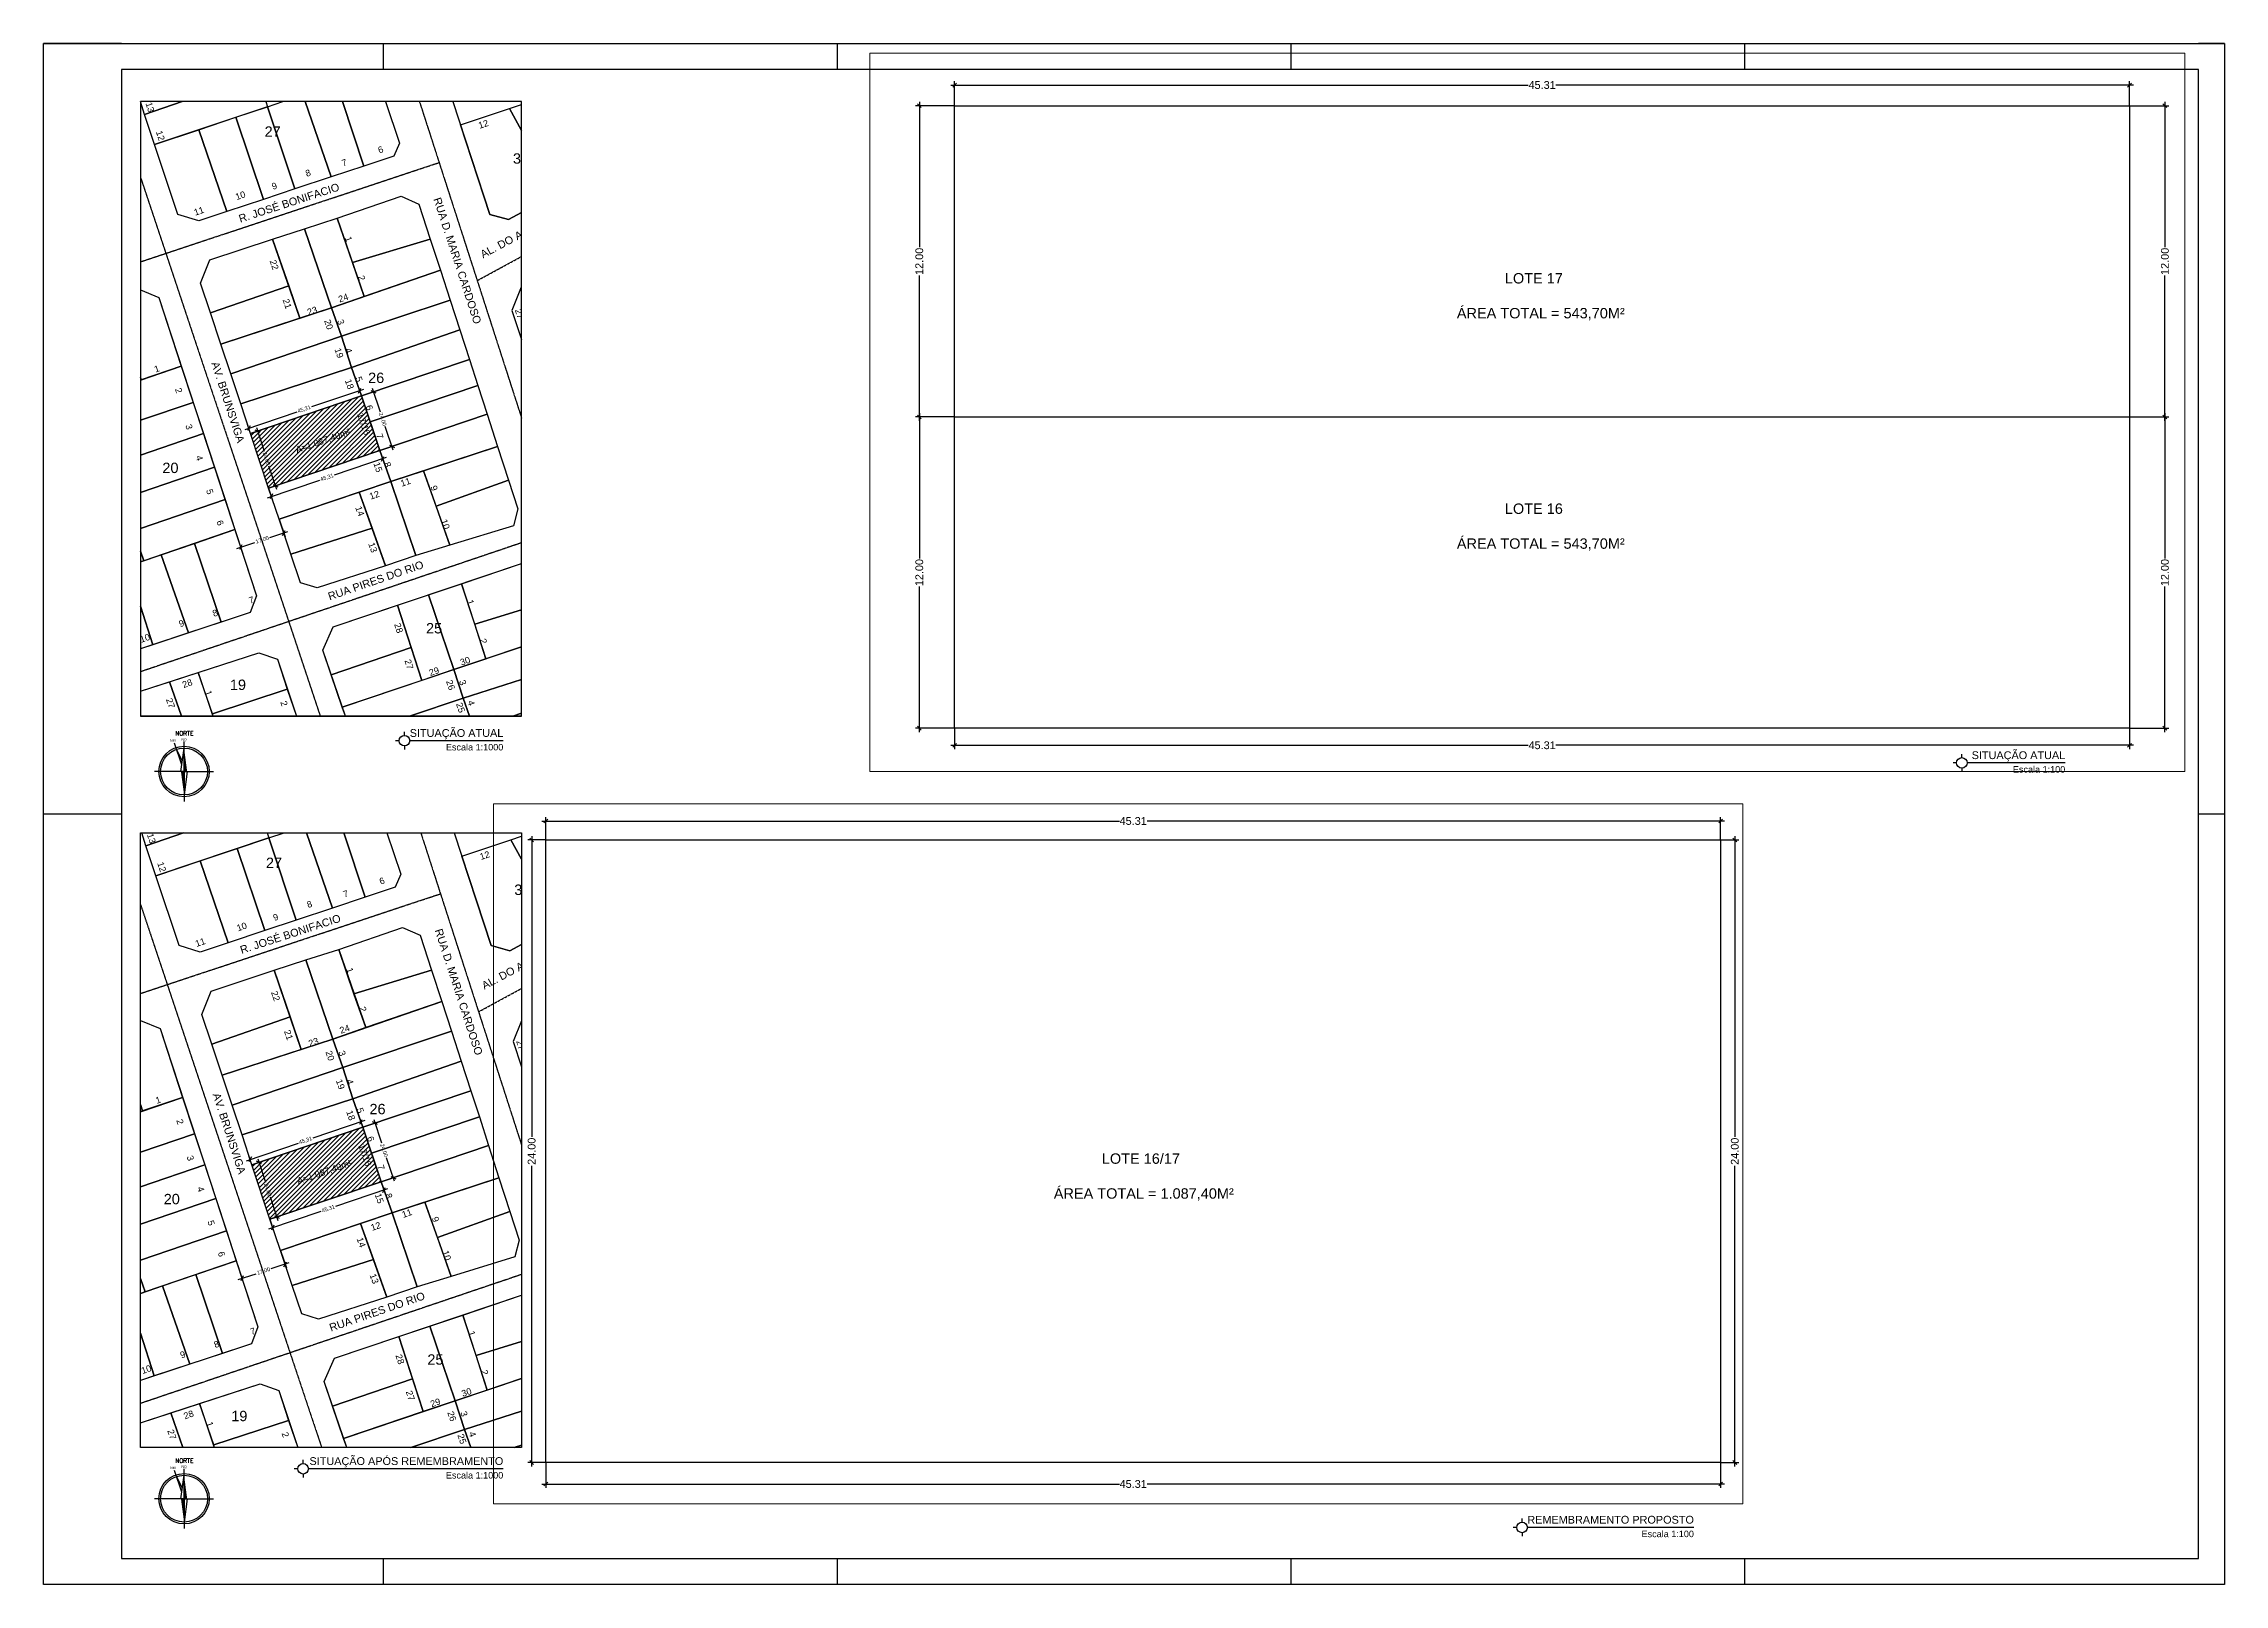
# Paper-space layout 'P11' of a CAD drawing. Extents: x 32 to 873, y 2 to 596.
# The model-space entities are those that its viewports show. They can reach past a viewport. Long polylines and large blocks are cut down to what shows.
import ezdxf
from ezdxf.enums import TextEntityAlignment as Align

# ---------------------------------------------------------------- set-up
doc = ezdxf.new("R2010")
doc.units = 0
doc.header["$MEASUREMENT"] = 0
doc.linetypes.add('HIDDEN', pattern=[0.375, 0.25, -0.125])
doc.layers.get('0').update_dxf_attribs({"linetype": 'CONTINUOUS'})
doc.layers.get('DEFPOINTS').update_dxf_attribs({"linetype": 'CONTINUOUS'})
for name, color, linetype in [('carimbo', 4, 'CONTINUOUS'), ('cota', 1, 'CONTINUOUS'), ('projecao', 4, 'HIDDEN'), ('texto', 7, 'CONTINUOUS')]:
    doc.layers.add(name, color=color, linetype=linetype)
doc.layers.add('vw', color=221, linetype='CONTINUOUS', plot=False)
doc.styles.add('ARIAL', font='arial.ttf')
doc.styles.add('ROMAND', font='arial.ttf')
doc.styles.add('ROMANT', font='romant')
doc.styles.get("Standard").update_dxf_attribs({"font": 'arial.ttf'})
doc.dimstyles.new('cotass', dxfattribs={"dimtxt": 0.15, "dimasz": 0.15, "dimexe": 0.15, "dimexo": 0, "dimgap": 0.05, "dimtad": 0, "dimzin": 4, "dimdsep": 46, "dimtxsty": 'Standard', "dimblk": 'OBLIQUE', "dimcen": 0, "dimdle": 0.15, "dimclrd": 256, "dimclrt": 4, "dimadec": 0, "dimazin": 1, "dimtfac": 1, "dimtix": 1, "dimtofl": 0, "dimtmove": 0, "dimatfit": 3, "dimldrblk": 'OPEN30', "dimfxl": 0, "dimtolj": 1, "dimtzin": 0, "dimlwd": -1, "dimarcsym": 0})

# ---------------------------------------------------------------- blocks, each defined once
blk = doc.blocks.new('A1')
for p, q in [((30, 594), (0, 594)), ((131, 594), (131, 584)), ((306, 594), (306, 584)), ((481, 594), (481, 584)), ((656, 594), (656, 584)), ((841, 594), (831, 594)), ((30, 297), (0, 297)), ((131, 10), (131, 0)), ((306, 10), (306, 0)), ((481, 10), (481, 0))]:
    blk.add_line(p, q)
blk.add_lwpolyline([(841, 0), (0, 0), (0, 594), (841, 594)], close=True)
at = {"color": 2}
blk.add_lwpolyline([(831, 10), (831, 584), (30, 584), (30, 10), (831, 10)], dxfattribs=at)
for points in [[(841, 297), (831, 297)], [(656, 10), (656, 0)]]:
    blk.add_lwpolyline(points)
blk = doc.blocks.new('_Oblique')
at = {"color": 0, "linetype": 'ByBlock', "lineweight": -2}
blk.add_line((-0.5, -0.5), (0.5, 0.5), dxfattribs=at)
blk = doc.blocks.new('*D3')
at = {"layer": 'cota', "color": 0, "lineweight": -2, "transparency": 16777216}
for p, q in [((79.178, 180.85), (79.787, 181.055)), ((79.884, 178.75), (80.494, 178.955))]:
    blk.add_line(p, q, dxfattribs=at)
at = {"layer": 'cota', "transparency": 16777216}
for p, q in [((79.597, 181.149), (79.901, 180.245)), ((80.399, 178.765), (80.095, 179.669))]:
    blk.add_line(p, q, dxfattribs=at)
at = {"layer": 'DEFPOINTS', "color": 0, "transparency": 16777216}
for p in [(79.178, 180.85), (79.645, 181.007), (79.884, 178.75)]:
    blk.add_point(p, dxfattribs=at)
at = {"layer": 'cota', "transparency": 16777216, "xscale": 0.15, "yscale": 0.15, "zscale": 0.15}
for p, rotation in [((79.645, 181.007), 108.5882823860847), ((80.352, 178.907), 288.5882823860847)]:
    blk.add_blockref('_Oblique', p, dxfattribs=dict(at, rotation=rotation))
at = {"layer": 'cota', "color": 4, "transparency": 16777216, "insert": (79.998, 179.957), "char_height": 0.15, "attachment_point": 5, "rotation": 288.58828}
blk.add_mtext('\\A1;24.00', dxfattribs=at)
blk = doc.blocks.new('_Open30')
at = {"color": 0, "linetype": 'ByBlock', "lineweight": -2}
for p, q in [((-1, 0.27), (0, 0)), ((0, 0), (-1, -0.27)), ((0, 0), (-1, 0))]:
    blk.add_line(p, q, dxfattribs=at)
blk = doc.blocks.new('*D4')
at = {"layer": 'cota', "transparency": 16777216}
for p, q in [((79.25, 181.106), (77.246, 180.426)), ((74.691, 179.559), (76.694, 180.239))]:
    blk.add_line(p, q, dxfattribs=at)
at = {"layer": 'cota', "color": 0, "lineweight": -2, "transparency": 16777216}
for p, q in [((79.178, 180.85), (79.06, 181.2)), ((74.903, 179.4), (74.785, 179.75))]:
    blk.add_line(p, q, dxfattribs=at)
at = {"layer": 'DEFPOINTS', "color": 0, "transparency": 16777216}
for p in [(79.108, 181.058), (79.178, 180.85), (74.903, 179.4)]:
    blk.add_point(p, dxfattribs=at)
at = {"layer": 'cota', "transparency": 16777216, "xscale": 0.15, "yscale": 0.15, "zscale": 0.15}
for p, rotation in [((79.108, 181.058), 18.73597466963692), ((74.833, 179.608), 198.7359746696369)]:
    blk.add_blockref('_Oblique', p, dxfattribs=dict(at, rotation=rotation))
at = {"layer": 'cota', "color": 4, "transparency": 16777216, "insert": (76.97, 180.333), "char_height": 0.15, "attachment_point": 5, "rotation": 18.73597}
blk.add_mtext('\\A1;45,31', dxfattribs=at)
blk = doc.blocks.new('*D5')
at = {"layer": 'cota', "transparency": 16777216}
for p, q in [((80.136, 178.474), (78.123, 177.795)), ((75.558, 176.928), (77.57, 177.608))]:
    blk.add_line(p, q, dxfattribs=at)
at = {"layer": 'cota', "color": 0, "lineweight": -2, "transparency": 16777216}
for p, q in [((79.884, 178.75), (80.042, 178.284)), ((75.591, 177.3), (75.748, 176.834))]:
    blk.add_line(p, q, dxfattribs=at)
at = {"layer": 'DEFPOINTS', "color": 0, "transparency": 16777216}
for p in [(79.884, 178.75), (75.591, 177.3), (75.7, 176.976)]:
    blk.add_point(p, dxfattribs=at)
at = {"layer": 'cota', "transparency": 16777216, "xscale": 0.15, "yscale": 0.15, "zscale": 0.15}
for p, rotation in [((79.994, 178.426), 18.65983298043305), ((75.7, 176.976), 198.659832980433)]:
    blk.add_blockref('_Oblique', p, dxfattribs=dict(at, rotation=rotation))
at = {"layer": 'cota', "color": 4, "transparency": 16777216, "insert": (77.847, 177.701), "char_height": 0.15, "attachment_point": 5, "rotation": 18.65983}
blk.add_mtext('\\A1;45,31', dxfattribs=at)
blk = doc.blocks.new('*D6')
at = {"layer": 'cota', "color": 0, "lineweight": -2, "transparency": 16777216}
for p, q in [((74.903, 179.4), (75.316, 179.535)), ((75.591, 177.3), (76.004, 177.435))]:
    blk.add_line(p, q, dxfattribs=at)
at = {"layer": 'cota', "transparency": 16777216}
for p, q in [((75.127, 179.631), (75.423, 178.728)), ((75.908, 177.246), (75.612, 178.15))]:
    blk.add_line(p, q, dxfattribs=at)
at = {"layer": 'DEFPOINTS', "color": 0, "transparency": 16777216}
for p in [(74.903, 179.4), (75.591, 177.3), (75.861, 177.389)]:
    blk.add_point(p, dxfattribs=at)
at = {"layer": 'cota', "transparency": 16777216, "xscale": 0.15, "yscale": 0.15, "zscale": 0.15}
for p, rotation in [((75.174, 179.489), 108.1274610038362), ((75.861, 177.389), 288.1274610038362)]:
    blk.add_blockref('_Oblique', p, dxfattribs=dict(at, rotation=rotation))
at = {"layer": 'cota', "color": 4, "transparency": 16777216, "insert": (75.518, 178.439), "char_height": 0.15, "attachment_point": 5, "rotation": 288.12746}
blk.add_mtext('\\A1;24.00', dxfattribs=at)
blk = doc.blocks.new('*D7')
at = {"layer": 'cota', "color": 0, "lineweight": -2, "transparency": 16777216}
for p, q in [((76.009, 176.1), (76.231, 175.426)), ((74.345, 175.554), (74.567, 174.879))]:
    blk.add_line(p, q, dxfattribs=at)
at = {"layer": 'cota', "transparency": 16777216}
for p, q in [((74.377, 174.975), (75.071, 175.203)), ((76.326, 175.615), (75.633, 175.387))]:
    blk.add_line(p, q, dxfattribs=at)
at = {"layer": 'DEFPOINTS', "color": 0, "transparency": 16777216}
for p in [(76.009, 176.1), (74.345, 175.554), (74.52, 175.022)]:
    blk.add_point(p, dxfattribs=at)
at = {"layer": 'cota', "transparency": 16777216, "xscale": 0.15, "yscale": 0.15, "zscale": 0.15}
for p, rotation in [((74.52, 175.022), 198.1729843149521), ((76.184, 175.568), 18.17298431495213)]:
    blk.add_blockref('_Oblique', p, dxfattribs=dict(at, rotation=rotation))
at = {"layer": 'cota', "color": 4, "transparency": 16777216, "insert": (75.352, 175.295), "char_height": 0.15, "attachment_point": 5, "rotation": 18.17298}
blk.add_mtext('\\A1;17,00', dxfattribs=at)
blk = doc.blocks.new('*D8')
at = {"layer": 'cota', "transparency": 16777216}
for p, q in [((142.906, 194.72), (165.178, 194.72)), ((188.516, 194.72), (166.245, 194.72))]:
    blk.add_line(p, q, dxfattribs=at)
at = {"layer": 'cota', "color": 0, "lineweight": -2, "transparency": 16777216}
for p, q in [((143.056, 193.924), (143.056, 194.87)), ((188.366, 193.924), (188.366, 194.87))]:
    blk.add_line(p, q, dxfattribs=at)
at = {"layer": 'DEFPOINTS', "color": 0, "transparency": 16777216}
for p in [(188.366, 194.72), (143.056, 193.924), (188.366, 193.924)]:
    blk.add_point(p, dxfattribs=at)
at = {"layer": 'cota', "transparency": 16777216, "xscale": 0.15, "yscale": 0.15, "zscale": 0.15, "rotation": 180}
blk.add_blockref('_Oblique', (143.056, 194.72), dxfattribs=at)
at = {"layer": 'cota', "transparency": 16777216, "xscale": 0.15, "yscale": 0.15, "zscale": 0.15}
blk.add_blockref('_Oblique', (188.366, 194.72), dxfattribs=at)
at = {"layer": 'cota', "color": 4, "transparency": 16777216, "insert": (165.711, 194.72), "char_height": 0.3, "attachment_point": 5}
blk.add_mtext('\\A1;45.31', dxfattribs=at)
blk = doc.blocks.new('*D9')
at = {"layer": 'cota', "color": 0, "lineweight": -2, "transparency": 16777216}
for p, q in [((143.056, 193.924), (141.544, 193.924)), ((143.056, 181.924), (141.544, 181.924))]:
    blk.add_line(p, q, dxfattribs=at)
at = {"layer": 'cota', "transparency": 16777216}
for p, q in [((141.694, 194.074), (141.694, 188.466)), ((141.694, 181.774), (141.694, 187.383))]:
    blk.add_line(p, q, dxfattribs=at)
at = {"layer": 'DEFPOINTS', "color": 0, "transparency": 16777216}
for p in [(143.056, 193.924), (141.694, 181.924), (143.056, 181.924)]:
    blk.add_point(p, dxfattribs=at)
at = {"layer": 'cota', "transparency": 16777216, "xscale": 0.15, "yscale": 0.15, "zscale": 0.15}
for p, rotation in [((141.694, 193.924), 90), ((141.694, 181.924), 270)]:
    blk.add_blockref('_Oblique', p, dxfattribs=dict(at, rotation=rotation))
at = {"layer": 'cota', "color": 4, "transparency": 16777216, "insert": (141.694, 187.924), "char_height": 0.3, "attachment_point": 5, "rotation": 90}
blk.add_mtext('\\A1;12.00', dxfattribs=at)
blk = doc.blocks.new('*D10')
at = {"layer": 'cota', "color": 0, "lineweight": -2, "transparency": 16777216}
for p, q in [((143.056, 181.924), (141.544, 181.924)), ((143.056, 169.924), (141.544, 169.924))]:
    blk.add_line(p, q, dxfattribs=at)
at = {"layer": 'cota', "transparency": 16777216}
for p, q in [((141.694, 182.074), (141.694, 176.466)), ((141.694, 169.774), (141.694, 175.383))]:
    blk.add_line(p, q, dxfattribs=at)
at = {"layer": 'DEFPOINTS', "color": 0, "transparency": 16777216}
for p in [(143.056, 181.924), (141.694, 169.924), (143.056, 169.924)]:
    blk.add_point(p, dxfattribs=at)
at = {"layer": 'cota', "transparency": 16777216, "xscale": 0.15, "yscale": 0.15, "zscale": 0.15}
for p, rotation in [((141.694, 181.924), 90), ((141.694, 169.924), 270)]:
    blk.add_blockref('_Oblique', p, dxfattribs=dict(at, rotation=rotation))
at = {"layer": 'cota', "color": 4, "transparency": 16777216, "insert": (141.694, 175.924), "char_height": 0.3, "attachment_point": 5, "rotation": 90}
blk.add_mtext('\\A1;12.00', dxfattribs=at)
blk = doc.blocks.new('*D11')
at = {"layer": 'cota', "color": 0, "lineweight": -2, "transparency": 16777216}
for p, q in [((188.366, 193.924), (189.879, 193.924)), ((188.366, 181.924), (189.879, 181.924))]:
    blk.add_line(p, q, dxfattribs=at)
at = {"layer": 'cota', "transparency": 16777216}
for p, q in [((189.729, 194.074), (189.729, 188.466)), ((189.729, 181.774), (189.729, 187.383))]:
    blk.add_line(p, q, dxfattribs=at)
at = {"layer": 'DEFPOINTS', "color": 0, "transparency": 16777216}
for p in [(188.366, 193.924), (188.366, 181.924), (189.729, 181.924)]:
    blk.add_point(p, dxfattribs=at)
at = {"layer": 'cota', "transparency": 16777216, "xscale": 0.15, "yscale": 0.15, "zscale": 0.15}
for p, rotation in [((189.729, 193.924), 90), ((189.729, 181.924), 270)]:
    blk.add_blockref('_Oblique', p, dxfattribs=dict(at, rotation=rotation))
at = {"layer": 'cota', "color": 4, "transparency": 16777216, "insert": (189.729, 187.924), "char_height": 0.3, "attachment_point": 5, "rotation": 90}
blk.add_mtext('\\A1;12.00', dxfattribs=at)
blk = doc.blocks.new('*D12')
at = {"layer": 'cota', "color": 0, "lineweight": -2, "transparency": 16777216}
for p, q in [((188.366, 181.924), (189.879, 181.924)), ((188.366, 169.924), (189.879, 169.924))]:
    blk.add_line(p, q, dxfattribs=at)
at = {"layer": 'cota', "transparency": 16777216}
for p, q in [((189.729, 182.074), (189.729, 176.466)), ((189.729, 169.774), (189.729, 175.383))]:
    blk.add_line(p, q, dxfattribs=at)
at = {"layer": 'DEFPOINTS', "color": 0, "transparency": 16777216}
for p in [(188.366, 181.924), (188.366, 169.924), (189.729, 169.924)]:
    blk.add_point(p, dxfattribs=at)
at = {"layer": 'cota', "transparency": 16777216, "xscale": 0.15, "yscale": 0.15, "zscale": 0.15}
for p, rotation in [((189.729, 181.924), 90), ((189.729, 169.924), 270)]:
    blk.add_blockref('_Oblique', p, dxfattribs=dict(at, rotation=rotation))
at = {"layer": 'cota', "color": 4, "transparency": 16777216, "insert": (189.729, 175.924), "char_height": 0.3, "attachment_point": 5, "rotation": 90}
blk.add_mtext('\\A1;12.00', dxfattribs=at)
blk = doc.blocks.new('*D13')
at = {"layer": 'cota', "color": 0, "lineweight": -2, "transparency": 16777216}
for p, q in [((143.056, 169.924), (143.056, 169.115)), ((188.366, 169.924), (188.366, 169.115))]:
    blk.add_line(p, q, dxfattribs=at)
at = {"layer": 'cota', "transparency": 16777216}
for p, q in [((142.906, 169.265), (165.178, 169.265)), ((188.516, 169.265), (166.245, 169.265))]:
    blk.add_line(p, q, dxfattribs=at)
at = {"layer": 'DEFPOINTS', "color": 0, "transparency": 16777216}
for p in [(143.056, 169.924), (188.366, 169.924), (188.366, 169.265)]:
    blk.add_point(p, dxfattribs=at)
at = {"layer": 'cota', "transparency": 16777216, "xscale": 0.15, "yscale": 0.15, "zscale": 0.15, "rotation": 180}
blk.add_blockref('_Oblique', (143.056, 169.265), dxfattribs=at)
at = {"layer": 'cota', "transparency": 16777216, "xscale": 0.15, "yscale": 0.15, "zscale": 0.15}
blk.add_blockref('_Oblique', (188.366, 169.265), dxfattribs=at)
at = {"layer": 'cota', "color": 4, "transparency": 16777216, "insert": (165.711, 169.265), "char_height": 0.3, "attachment_point": 5}
blk.add_mtext('\\A1;45.31', dxfattribs=at)
blk = doc.blocks.new('*D14')
at = {"layer": 'cota', "transparency": 16777216}
for p, q in [((127.459, 161.614), (149.731, 161.614)), ((173.069, 161.614), (150.797, 161.614))]:
    blk.add_line(p, q, dxfattribs=at)
at = {"layer": 'cota', "color": 0, "lineweight": -2, "transparency": 16777216}
for p, q in [((127.609, 160.882), (127.609, 161.764)), ((172.919, 160.882), (172.919, 161.764))]:
    blk.add_line(p, q, dxfattribs=at)
at = {"layer": 'DEFPOINTS', "color": 0, "transparency": 16777216}
for p in [(172.919, 161.614), (127.609, 160.882), (172.919, 160.882)]:
    blk.add_point(p, dxfattribs=at)
at = {"layer": 'cota', "transparency": 16777216, "xscale": 0.15, "yscale": 0.15, "zscale": 0.15, "rotation": 180}
blk.add_blockref('_Oblique', (127.609, 161.614), dxfattribs=at)
at = {"layer": 'cota', "transparency": 16777216, "xscale": 0.15, "yscale": 0.15, "zscale": 0.15}
blk.add_blockref('_Oblique', (172.919, 161.614), dxfattribs=at)
at = {"layer": 'cota', "color": 4, "transparency": 16777216, "insert": (150.264, 161.614), "char_height": 0.3, "attachment_point": 5}
blk.add_mtext('\\A1;45.31', dxfattribs=at)
blk = doc.blocks.new('*D15')
at = {"layer": 'cota', "color": 0, "lineweight": -2, "transparency": 16777216}
for p, q in [((127.609, 160.882), (126.917, 160.882)), ((127.609, 136.882), (126.917, 136.882))]:
    blk.add_line(p, q, dxfattribs=at)
at = {"layer": 'cota', "transparency": 16777216}
for p, q in [((127.067, 161.032), (127.067, 149.441)), ((127.067, 136.732), (127.067, 148.324))]:
    blk.add_line(p, q, dxfattribs=at)
at = {"layer": 'DEFPOINTS', "color": 0, "transparency": 16777216}
for p in [(127.609, 160.882), (127.067, 136.882), (127.609, 136.882)]:
    blk.add_point(p, dxfattribs=at)
at = {"layer": 'cota', "transparency": 16777216, "xscale": 0.15, "yscale": 0.15, "zscale": 0.15}
for p, rotation in [((127.067, 160.882), 90), ((127.067, 136.882), 270)]:
    blk.add_blockref('_Oblique', p, dxfattribs=dict(at, rotation=rotation))
at = {"layer": 'cota', "color": 4, "transparency": 16777216, "insert": (127.067, 148.882), "char_height": 0.3, "attachment_point": 5, "rotation": 90}
blk.add_mtext('\\A1;24.00', dxfattribs=at)
blk = doc.blocks.new('*D16')
at = {"layer": 'cota', "color": 0, "lineweight": -2, "transparency": 16777216}
for p, q in [((172.919, 160.882), (173.615, 160.882)), ((172.919, 136.882), (173.615, 136.882))]:
    blk.add_line(p, q, dxfattribs=at)
at = {"layer": 'cota', "transparency": 16777216}
for p, q in [((173.465, 161.032), (173.465, 149.441)), ((173.465, 136.732), (173.465, 148.324))]:
    blk.add_line(p, q, dxfattribs=at)
at = {"layer": 'DEFPOINTS', "color": 0, "transparency": 16777216}
for p in [(172.919, 160.882), (172.919, 136.882), (173.465, 136.882)]:
    blk.add_point(p, dxfattribs=at)
at = {"layer": 'cota', "transparency": 16777216, "xscale": 0.15, "yscale": 0.15, "zscale": 0.15}
for p, rotation in [((173.465, 160.882), 90), ((173.465, 136.882), 270)]:
    blk.add_blockref('_Oblique', p, dxfattribs=dict(at, rotation=rotation))
at = {"layer": 'cota', "color": 4, "transparency": 16777216, "insert": (173.465, 148.882), "char_height": 0.3, "attachment_point": 5, "rotation": 90}
blk.add_mtext('\\A1;24.00', dxfattribs=at)
blk = doc.blocks.new('*D17')
at = {"layer": 'cota', "color": 0, "lineweight": -2, "transparency": 16777216}
for p, q in [((127.609, 136.882), (127.609, 135.902)), ((172.919, 136.882), (172.919, 135.902))]:
    blk.add_line(p, q, dxfattribs=at)
at = {"layer": 'cota', "transparency": 16777216}
for p, q in [((127.459, 136.052), (149.731, 136.052)), ((173.069, 136.052), (150.797, 136.052))]:
    blk.add_line(p, q, dxfattribs=at)
at = {"layer": 'DEFPOINTS', "color": 0, "transparency": 16777216}
for p in [(127.609, 136.882), (172.919, 136.882), (172.919, 136.052)]:
    blk.add_point(p, dxfattribs=at)
at = {"layer": 'cota', "transparency": 16777216, "xscale": 0.15, "yscale": 0.15, "zscale": 0.15, "rotation": 180}
blk.add_blockref('_Oblique', (127.609, 136.052), dxfattribs=at)
at = {"layer": 'cota', "transparency": 16777216, "xscale": 0.15, "yscale": 0.15, "zscale": 0.15}
blk.add_blockref('_Oblique', (172.919, 136.052), dxfattribs=at)
at = {"layer": 'cota', "color": 4, "transparency": 16777216, "insert": (150.264, 136.052), "char_height": 0.3, "attachment_point": 5}
blk.add_mtext('\\A1;45.31', dxfattribs=at)

msp = doc.modelspace()

# ---------------------------------------------------------------- hatches: boundary and pattern name
at = {"layer": 'carimbo'}
h = msp.add_hatch(dxfattribs=at)
h.set_pattern_fill('ANSI31', color=253, style=0)
h.set_pattern_definition([(45, (5, 133.8), (-0.08838835, 0.08838835), [])])
h.paths.add_polyline_path([(75.591, 177.3), (74.903, 179.4), (79.178, 180.85), (79.884, 178.75)])

# ---------------------------------------------------------------- linework, layer by layer
msp.add_line((143.056, 181.924), (188.366, 181.924))
for points in [[(143.056, 193.924), (188.366, 193.924), (188.366, 169.924), (143.056, 169.924), (143.056, 193.924)], [(127.609, 160.882), (172.919, 160.882), (172.919, 136.882), (127.609, 136.882), (127.609, 160.882)]]:
    msp.add_lwpolyline(points)
msp.add_line((88.045, 184.149), (85.293, 183.213), dxfattribs=at)
for points in [[(70.6, 192.2), (88.1, 192.2), (88.1, 168.5), (70.6, 168.5)], [(74.337, 191.593), (75.559, 192), (76.605, 188.831), (75.394, 188.428), (74.337, 191.593), (74.337, 191.593), (74.337, 191.593)], [(82.991, 191.298), (84.891, 191.935), (86.695, 188.641), (84.853, 187.65), (84.122, 187.85), (82.991, 191.298), (82.991, 191.298), (82.991, 191.298)], [(71.201, 190.547), (72.91, 191.117), (73.987, 187.96), (72.903, 187.6), (72.097, 187.85), (71.201, 190.547), (71.201, 190.547), (71.201, 190.547)], [(72.91, 191.117), (74.337, 191.593), (75.394, 188.428), (73.987, 187.96), (72.91, 191.117), (72.91, 191.117), (72.91, 191.117)], [(78.835, 185.998), (78.247, 187.7), (80.709, 188.55), (81.391, 188.25), (81.828, 186.9), (78.835, 185.998), (78.835, 185.998), (78.835, 185.998)], [(79.288, 184.688), (78.016, 184.25), (76.984, 187.3), (78.247, 187.7), (79.288, 184.688), (79.288, 184.688), (79.288, 184.688)], [(75.753, 186.9), (76.372, 185.102), (73.353, 184.05), (72.972, 185.2), (73.334, 186.1), (75.753, 186.9), (75.753, 186.9), (75.753, 186.9)], [(78.016, 184.25), (76.803, 183.851), (75.753, 186.9), (76.984, 187.3), (78.016, 184.25), (78.016, 184.25), (78.016, 184.25)], [(79.288, 184.688), (78.835, 185.998), (81.828, 186.9), (82.228, 185.7), (79.288, 184.688), (79.288, 184.688), (79.288, 184.688)], [(76.372, 185.102), (76.803, 183.851), (73.759, 182.85), (73.353, 184.05), (76.372, 185.102), (76.372, 185.102), (76.372, 185.102)], [(78.403, 183.15), (78.016, 184.25), (82.228, 185.7), (82.597, 184.55), (78.403, 183.15), (78.403, 183.15), (78.403, 183.15)], [(78.016, 184.25), (78.403, 183.15), (74.141, 181.7), (73.759, 182.85), (78.016, 184.25), (78.016, 184.25), (78.016, 184.25)], [(78.797, 181.95), (78.403, 183.15), (82.597, 184.55), (82.972, 183.4), (78.797, 181.95), (78.797, 181.95), (78.797, 181.95)], [(79.178, 180.85), (78.797, 181.95), (82.972, 183.4), (83.341, 182.25), (79.178, 180.85), (79.178, 180.85), (79.178, 180.85)], [(78.403, 183.15), (78.797, 181.95), (74.528, 180.55), (74.141, 181.7), (78.403, 183.15), (78.403, 183.15), (78.403, 183.15)], [(78.797, 181.95), (79.178, 180.85), (74.903, 179.4), (74.528, 180.55), (78.797, 181.95), (78.797, 181.95), (78.797, 181.95)], [(79.515, 179.848), (79.178, 180.85), (83.341, 182.25), (83.672, 181.25), (79.515, 179.848), (79.515, 179.848), (79.515, 179.848)], [(79.884, 178.75), (79.515, 179.848), (83.672, 181.25), (84.022, 180.15), (79.884, 178.75), (79.884, 178.75), (79.884, 178.75)], [(80.309, 177.55), (79.884, 178.75), (84.022, 180.15), (84.422, 178.9), (80.309, 177.55), (80.309, 177.55), (80.309, 177.55)], [(79.884, 178.75), (80.309, 177.55), (76.009, 176.1), (75.591, 177.3), (79.884, 178.75), (79.884, 178.75), (79.884, 178.75)], [(82.055, 176.601), (81.573, 177.965), (84.422, 178.9), (84.853, 177.6), (82.055, 176.601), (82.055, 176.601), (82.055, 176.601)], [(79.09, 177.139), (80.309, 177.55), (81.278, 174.7), (80.109, 174.3), (79.09, 177.139), (79.09, 177.139), (79.09, 177.139)], [(80.309, 177.55), (81.573, 177.965), (82.584, 175.1), (81.278, 174.7), (80.309, 177.55), (80.309, 177.55), (80.309, 177.55)], [(82.584, 175.1), (82.055, 176.601), (84.853, 177.6), (85.203, 176.5), (85.041, 175.85), (82.584, 175.1), (82.584, 175.1), (82.584, 175.1)], [(79.09, 177.139), (79.589, 175.749), (76.453, 174.75), (76.009, 176.1), (79.09, 177.139), (79.09, 177.139), (79.09, 177.139)], [(71.456, 174.729), (72.741, 175.167), (73.762, 172.129), (72.51, 171.716), (71.456, 174.729), (71.456, 174.729), (71.456, 174.729)], [(72.741, 175.167), (74.298, 175.698), (75.134, 173.15), (74.884, 172.5), (73.762, 172.129), (72.741, 175.167), (72.741, 175.167), (72.741, 175.167)], [(79.589, 175.749), (80.109, 174.3), (77.466, 173.45), (76.822, 173.65), (76.453, 174.75), (79.589, 175.749), (79.589, 175.749), (79.589, 175.749)], [(83.546, 172.048), (83.037, 173.609), (85.547, 174.45), (86.184, 173.95), (86.517, 172.953), (83.546, 172.048), (83.546, 172.048), (83.546, 172.048)], [(83.979, 170.715), (82.734, 170.3), (81.765, 173.183), (83.037, 173.609), (83.979, 170.715), (83.979, 170.715), (83.979, 170.715)], [(80.566, 172.781), (81.097, 171.152), (78.009, 170.1), (77.684, 171.05), (78.084, 171.95), (80.566, 172.781), (80.566, 172.781), (80.566, 172.781)], [(82.734, 170.3), (81.51, 169.887), (80.566, 172.781), (81.765, 173.183), (82.734, 170.3), (82.734, 170.3), (82.734, 170.3)], [(83.979, 170.715), (83.546, 172.048), (86.517, 172.953), (86.936, 171.7), (83.979, 170.715), (83.979, 170.715), (83.979, 170.715)], [(83.103, 169.2), (82.734, 170.3), (86.936, 171.7), (87.32, 170.551), (83.103, 169.2), (83.103, 169.2), (83.103, 169.2)], [(73.428, 168.6), (72.881, 170.192), (75.222, 170.95), (75.934, 170.7), (76.318, 169.549), (73.428, 168.6), (73.428, 168.6), (73.428, 168.6)], [(81.097, 171.152), (81.51, 169.887), (78.438, 168.849), (78.009, 170.1), (81.097, 171.152), (81.097, 171.152), (81.097, 171.152)]]:
    msp.add_lwpolyline(points, close=True, dxfattribs=at)
for points in [[(72.264, 192.2), (70.816, 191.7), (70.652, 192.2)], [(75.493, 192.2), (75.559, 192), (71.201, 190.547), (70.816, 191.7), (72.264, 192.2)], [(77.008, 192.2), (78.004, 189.296), (76.605, 188.831), (75.559, 192), (76.151, 192.2)], [(78.452, 192.2), (79.267, 189.716), (78.004, 189.296), (77.008, 192.2)], [(80.105, 192.2), (80.641, 190.6), (80.422, 190.1), (79.267, 189.716), (78.452, 192.2)], [(82.696, 192.2), (84.122, 187.85), (84.853, 187.65), (88.1, 189.397)], [(88.1, 189.397), (86.695, 188.641), (84.891, 191.935), (85.681, 192.2)], [(88.1, 185.967), (85.341, 185.05), (84.978, 184.15), (87.316, 177.2), (87.959, 177), (88.1, 177.045)], [(70.6, 184.964), (71.359, 184.65), (72.23, 181.998), (70.686, 181.477), (70.6, 181.729)], [(70.6, 184.964), (71.359, 184.65), (75.134, 173.15), (74.884, 172.5), (70.6, 171.084)], [(70.6, 181.448), (72.23, 181.998), (72.688, 180.601), (70.6, 179.894)], [(70.6, 181.729), (70.686, 181.477), (70.6, 181.448)], [(70.6, 179.894), (72.688, 180.601), (73.084, 179.398), (70.6, 178.555)], [(70.6, 178.555), (73.084, 179.398), (73.509, 178.1), (70.6, 177.111)], [(70.6, 177.111), (73.509, 178.1), (73.919, 176.853), (70.6, 175.723)], [(70.6, 175.723), (73.919, 176.853), (74.298, 175.698), (70.779, 174.498), (70.6, 175.02)], [(70.6, 175.02), (70.779, 174.498), (70.601, 174.436)], [(70.6, 174.436), (71.456, 174.729), (72.51, 171.716), (71.131, 171.26), (70.6, 172.911)], [(78.558, 168.5), (77.684, 171.05), (78.084, 171.95), (85.547, 174.45), (86.184, 173.95), (88.005, 168.5)], [(70.6, 172.911), (71.131, 171.26), (70.6, 171.084)], [(70.6, 169.454), (75.222, 170.95), (75.934, 170.7), (76.668, 168.5)], [(72.237, 168.5), (71.777, 169.835), (72.881, 170.192), (73.45, 168.5)], [(78.558, 168.5), (78.438, 168.849), (82.734, 170.3), (83.103, 169.2), (81.03, 168.5)], [(83.344, 168.5), (83.103, 169.2), (87.32, 170.551), (87.704, 169.4), (85.011, 168.5)], [(70.6, 169.454), (71.777, 169.835), (72.236, 168.5)], [(73.461, 168.5), (73.428, 168.6), (76.318, 169.549), (76.668, 168.5)], [(81.03, 168.5), (83.103, 169.2), (83.344, 168.5)], [(85.011, 168.5), (87.704, 169.4), (88.005, 168.5)]]:
    msp.add_lwpolyline(points, dxfattribs=at)
at = {"layer": 'carimbo', "color": 6}
msp.add_lwpolyline([(75.591, 177.3), (74.903, 179.4), (79.178, 180.85), (79.884, 178.75), (75.591, 177.3)], dxfattribs=at)
at = {"layer": 'projecao'}
for points in [[(81.413, 192.2), (88.1, 171.485)], [(70.6, 186.006), (82.172, 189.85)], [(70.6, 189.45), (77.59, 168.5)], [(83.641, 185.3), (88.1, 187.721)], [(88.1, 176.118), (70.6, 170.197)]]:
    msp.add_lwpolyline(points, dxfattribs=at)

# ---------------------------------------------------------------- texts
at = {"layer": 'texto'}
for s, height, rotation, p in [('13', 0.25, 288, (70.847, 192.132)), ('12', 0.25, 288, (71.247, 191.032)), ('12', 0.25, 18, (83.734, 191.15)), ('6', 0.25, 19, (79.867, 190.197)), ('8', 0.25, 19, (77.067, 189.297)), ('7', 0.25, 19, (78.467, 189.697)), ('10', 0.25, 19, (74.367, 188.397)), ('R. JOSÉ BONIFACIO', 0.3, 18, (74.504, 187.531)), ('9', 0.25, 19, (75.767, 188.797)), ('RUA D. MARIA CARDOSO', 0.3, 288, (81.949, 188.444)), ('11', 0.25, 19, (72.767, 187.797)), ('AL. DO ALMEIDA', 0.3, 28, (83.865, 186.151)), ('1', 0.25, 289, (78.534, 186.95)), ('22', 0.25, 289, (75.634, 186.05)), ('2', 0.25, 289, (79.034, 185.45)), ('21', 0.25, 289, (76.134, 184.55)), ('23', 0.25, 19, (77.134, 183.95)), ('24', 0.25, 19, (78.334, 184.45)), ('27', 0.25, 289, (85.088, 184.164)), ('20', 0.25, 289, (77.734, 183.75)), ('3', 0.25, 289, (78.234, 183.75)), ('19', 0.25, 289, (78.134, 182.65)), ('4', 0.25, 289, (78.534, 182.65)), ('1', 0.25, 19, (71.234, 181.75)), ('AV. BRUNSVIGA', 0.3, 288, (73.383, 182.114)), ('2', 0.25, 288, (71.982, 181.113)), ('18', 0.25, 289, (78.534, 181.45)), ('5', 0.25, 289, (78.934, 181.55)), ('17/16', 0.25, 289, (79.004, 180.146)), ('6', 0.25, 289, (79.334, 180.45)), ('3', 0.25, 288, (72.382, 179.713)), ('A=1.087,40m²', 0.25, 19, (76.692, 178.651)), ('7', 0.25, 289, (79.734, 179.35)), ('4', 0.25, 288, (72.782, 178.513)), ('8', 0.25, 289, (80.034, 178.25)), ('15', 0.25, 289, (79.634, 178.25)), ('11', 0.25, 19, (80.734, 177.35)), ('5', 0.25, 288, (73.182, 177.213)), ('12', 0.25, 19, (79.534, 176.85)), ('9', 0.25, 289, (81.834, 177.35)), ('6', 0.25, 288, (73.582, 176.013)), ('14', 0.25, 290, (78.934, 176.55)), ('10', 0.25, 289, (82.234, 176.05)), ('13', 0.25, 290, (79.434, 175.15)), ('RUA PIRES DO RIO', 0.3, 19, (77.95, 172.968)), ('8', 0.25, 19, (73.484, 172.333)), ('7', 0.25, 19, (74.884, 172.833)), ('1', 0.25, 288, (83.234, 172.95)), ('10', 0.25, 19, (70.684, 171.333)), ('9', 0.25, 19, (72.184, 171.933)), ('28', 0.25, 288, (80.434, 172.05)), ('30', 0.25, 19, (83.034, 170.45)), ('2', 0.25, 288, (83.734, 171.45)), ('28', 0.25, 19, (72.318, 169.586)), ('27', 0.25, 288, (80.834, 170.65)), ('29', 0.25, 19, (81.834, 170.05)), ('26', 0.25, 289, (82.434, 169.85)), ('3', 0.25, 289, (82.934, 169.85)), ('27', 0.25, 289, (71.634, 169.15)), ('1', 0.25, 289, (73.134, 169.45)), ('2', 0.25, 289, (76.044, 169.045)), ('4', 0.25, 289, (83.261, 169.065)), ('25', 0.25, 289, (82.821, 168.977))]:
    msp.add_text(s, height=height, rotation=rotation, dxfattribs=at).set_placement(p)
for s, p in [('27', (75.442, 190.842)), ('34', (85.02, 189.805)), ('LOTE 17', (164.275, 187.07)), ('ÁREA TOTAL = 543,70M²', (162.423, 185.725)), ('26', (79.434, 181.35)), ('LOTE 16', (164.275, 178.188)), ('20', (71.5, 177.879)), ('ÁREA TOTAL = 543,70M²', (162.423, 176.843)), ('25', (81.668, 171.695)), ('19', (74.104, 169.516)), ('LOTE 16/17', (149.055, 148.399)), ('ÁREA TOTAL = 1.087,40M²', (147.203, 147.054))]:
    msp.add_text(s, height=0.4, dxfattribs=at).set_placement(p)

# ---------------------------------------------------------------- dimensions: what is measured, and where the dimension line sits
at = {"layer": 'cota'}
for base, p1, p2, picture, middle in [((188.366, 194.72), (143.056, 193.924), (188.366, 193.924), '*D8', (165.711, 194.72)), ((188.366, 169.265), (143.056, 169.924), (188.366, 169.924), '*D13', (165.711, 169.265)), ((172.919, 161.614), (127.609, 160.882), (172.919, 160.882), '*D14', (150.264, 161.614)), ((172.919, 136.052), (127.609, 136.882), (172.919, 136.882), '*D17', (150.264, 136.052))]:
    dim = msp.add_linear_dim(base=base, p1=p1, p2=p2, dimstyle='cotass', override={"dimtxt": 0.3}, dxfattribs=at)
    dim.commit()
    dim.dimension.update_dxf_attribs({"geometry": picture, "text_midpoint": middle})
for base, p1, p2, picture, middle in [((141.694, 181.924), (143.056, 193.924), (143.056, 181.924), '*D9', (141.694, 187.924)), ((189.729, 181.924), (188.366, 193.924), (188.366, 181.924), '*D11', (189.729, 187.924)), ((141.694, 169.924), (143.056, 181.924), (143.056, 169.924), '*D10', (141.694, 175.924)), ((189.729, 169.924), (188.366, 181.924), (188.366, 169.924), '*D12', (189.729, 175.924)), ((127.067, 136.882), (127.609, 160.882), (127.609, 136.882), '*D15', (127.067, 148.882)), ((173.465, 136.882), (172.919, 160.882), (172.919, 136.882), '*D16', (173.465, 148.882))]:
    dim = msp.add_linear_dim(base=base, p1=p1, p2=p2, angle=90, dimstyle='cotass', override={"dimtxt": 0.3}, dxfattribs=at)
    dim.commit()
    dim.dimension.update_dxf_attribs({"geometry": picture, "text_midpoint": middle})
for p1, p2, distance, text, picture, middle in [((74.903, 179.4), (79.178, 180.85), 0.219, '45,31', '*D4', (76.97, 180.333)), ((79.884, 178.75), (79.178, 180.85), -0.493, '24.00', '*D3', (79.998, 179.957)), ((74.903, 179.4), (75.591, 177.3), 0.285, '24.00', '*D6', (75.518, 178.439)), ((79.884, 178.75), (75.591, 177.3), 0.342, '45,31', '*D5', (77.847, 177.701)), ((76.009, 176.1), (74.345, 175.554), 0.56, '17,00', '*D7', (75.352, 175.295))]:
    dim = msp.add_aligned_dim(p1=p1, p2=p2, distance=distance, text=text, dimstyle='cotass', dxfattribs=at)
    dim.commit()
    dim.dimension.update_dxf_attribs({"geometry": picture, "text_midpoint": middle})

psp = doc.layouts.new('P11')

# ---------------------------------------------------------------- linework, layer by layer
for points in [[(69.72, 337.13), (216.76, 337.13), (216.76, 574.13), (69.72, 574.13)], [(69.72, 292.22), (216.76, 292.22), (216.76, 55.22), (69.72, 55.22)]]:
    psp.add_lwpolyline(points, close=True)
at = {"layer": 'carimbo'}
for p, q in [((85.7, 318.38), (82.83, 326.74)), ((85.9, 319.86), (83.64, 324.39)), ((85.36, 315.85), (86.57, 324.88)), ((85.36, 315.85), (86.57, 324.88)), ((86.57, 315.85), (86.57, 327.36)), ((86.57, 315.85), (86.57, 327.36)), ((86.57, 315.85), (75.21, 315.85)), ((87.77, 315.85), (86.57, 306.82)), ((86.57, 315.85), (86.57, 304.33)), ((87.77, 315.85), (86.57, 306.82)), ((86.57, 315.85), (86.57, 304.33)), ((86.57, 315.85), (97.92, 315.85)), ((85.7, 38.02), (82.83, 46.39)), ((85.9, 39.51), (83.64, 44.04)), ((85.36, 35.5), (86.57, 44.53)), ((85.36, 35.5), (86.57, 44.53)), ((86.57, 35.5), (86.57, 47.01)), ((86.57, 35.5), (86.57, 47.01)), ((86.57, 35.5), (75.21, 35.5)), ((87.77, 35.5), (86.57, 26.46)), ((86.57, 35.5), (86.57, 23.98)), ((87.77, 35.5), (86.57, 26.46)), ((86.57, 35.5), (86.57, 23.98)), ((86.57, 35.5), (97.92, 35.5))]:
    psp.add_line(p, q, dxfattribs=at)
for centre, radius in [((86.57, 315.85), 9.71), ((86.57, 315.85), 9.03), ((86.57, 35.5), 9.71), ((86.57, 35.5), 9.03)]:
    psp.add_circle(centre, radius, dxfattribs=at)
for points in [[(86.57, 315.85), (87.77, 315.85), (86.57, 324.88), (86.57, 315.85)], [(87.77, 315.85), (86.57, 315.85), (86.57, 324.88)], [(86.57, 315.85), (87.77, 315.85), (86.57, 324.88), (86.57, 315.85)], [(87.77, 315.85), (86.57, 315.85), (86.57, 324.88)], [(85.36, 315.85), (86.57, 315.85), (86.57, 306.82)], [(85.36, 315.85), (86.57, 315.85), (86.57, 306.82)], [(86.57, 35.5), (87.77, 35.5), (86.57, 44.53), (86.57, 35.5)], [(87.77, 35.5), (86.57, 35.5), (86.57, 44.53)], [(86.57, 35.5), (87.77, 35.5), (86.57, 44.53), (86.57, 35.5)], [(87.77, 35.5), (86.57, 35.5), (86.57, 44.53)], [(85.36, 35.5), (86.57, 35.5), (86.57, 26.46)], [(85.36, 35.5), (86.57, 35.5), (86.57, 26.46)]]:
    psp.add_solid(points, dxfattribs=at)
at = {"layer": 'texto'}
for p, q in [((171.54, 329.77), (171.54, 331.14)), ((169.5, 327.73), (168.14, 327.73)), ((171.54, 325.7), (171.54, 324.33)), ((209.68, 327.73), (173.58, 327.73)), ((772.16, 321.22), (772.16, 322.59)), ((770.12, 319.18), (768.75, 319.18)), ((772.16, 317.15), (772.16, 315.78)), ((812.03, 319.18), (774.19, 319.18)), ((130.44, 47.04), (129.07, 47.04)), ((132.47, 49.08), (132.47, 50.45)), ((132.47, 45.01), (132.47, 43.64)), ((209.67, 47.04), (134.51, 47.04)), ((602.56, 26.47), (602.56, 27.83)), ((600.52, 24.43), (599.15, 24.43)), ((602.56, 22.39), (602.56, 21.03)), ((668.83, 24.43), (604.59, 24.43))]:
    psp.add_line(p, q, dxfattribs=at)
for centre in [(171.54, 327.73), (772.16, 319.18), (132.47, 47.04), (602.56, 24.43)]:
    psp.add_circle(centre, 2.04, dxfattribs=at)

# ---------------------------------------------------------------- block references
at = {"layer": 'carimbo', "linetype": 'Continuous'}
psp.add_blockref('A1', (32.4, 2.47), dxfattribs=at)

# ---------------------------------------------------------------- texts
at = {"layer": 'carimbo'}
for tag, height, style, p in [('NM', 0.96, 'ROMAND', (82.24, 327.3)), ('NORTE', 1.623, 'ROMANT', (86.68, 329.75)), ('NQ', 0.96, 'ROMAND', (86.58, 327.7)), ('NORTE', 1.623, 'ROMANT', (86.68, 49.39)), ('NM', 0.96, 'ROMAND', (82.24, 46.95)), ('NQ', 0.96, 'ROMAND', (86.58, 47.35))]:
    psp.add_attdef(tag, text='NM', height=height, dxfattribs=dict(at, style=style)).set_placement(p, align=Align.CENTER)
at = {"layer": 'texto', "color": 6, "style": 'ARIAL'}
for s, p in [('SITUAÇÃO ATUAL', (209.68, 329.2)), ('SITUAÇÃO ATUAL', (812.03, 320.64)), ('SITUAÇÃO APÓS REMEMBRAMENTO', (209.67, 48.5)), ('REMEMBRAMENTO PROPOSTO', (668.83, 25.89))]:
    psp.add_text(s, height=3, dxfattribs=at).set_placement(p, align=Align.RIGHT)
at = {"layer": 'texto', "style": 'ARIAL'}
for s, p in [('Escala 1:1000', (209.68, 323.98)), ('Escala 1:100', (812.03, 315.42)), ('Escala 1:1000', (209.67, 43.28)), ('Escala 1:100', (668.83, 20.67))]:
    psp.add_text(s, height=2.5, dxfattribs=at).set_placement(p, align=Align.RIGHT)

# ---------------------------------------------------------------- viewports
at = {"layer": 'vw', "linetype": 'Continuous'}
psp.add_viewport(center=(604.59, 454.35), size=(507.08, 277.0091), view_center_point=(165.141, 182.105), view_height=27.70091, dxfattribs=at)
for center, size, view_center_point, view_height, status in [((143.24, 455.63), (147.03, 237), (78.004, 180.35), 23.7, 5), ((446.74, 168.46), (481.81, 269.9618), (149.679, 148.783), 26.99618, 3), ((143.24, 173.72), (147.03, 237), (77.952, 180.35), 23.7, 4)]:
    psp.add_viewport(center=center, size=size, view_center_point=view_center_point, view_height=view_height, status=status, dxfattribs=at)

doc.saveas('drawing.dxf')
